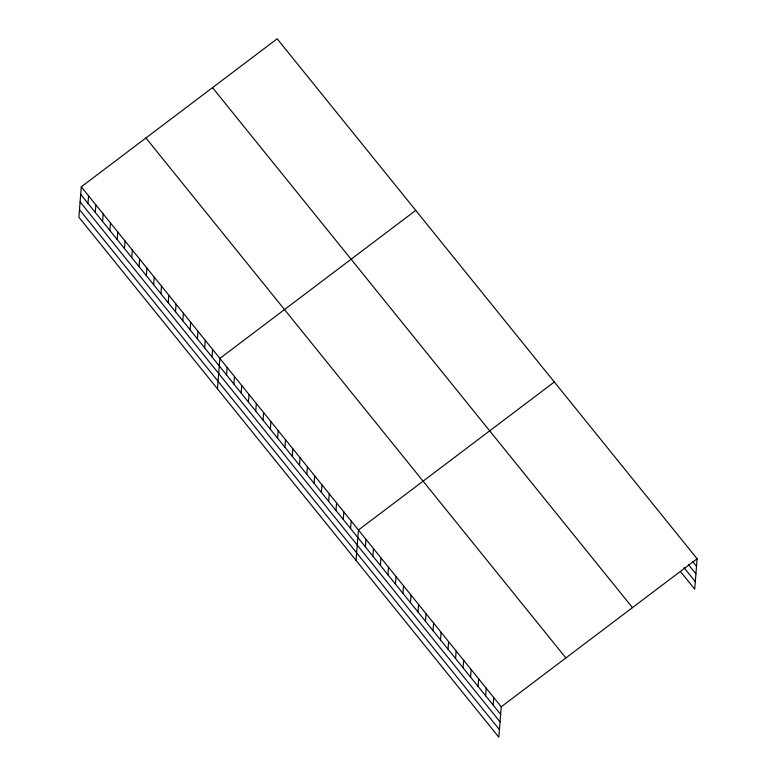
<?xml version="1.0" encoding="UTF-8"?>
<svg xmlns="http://www.w3.org/2000/svg" width="776" height="776" viewBox="0 0 776 776"><rect width="100%" height="100%" fill="white"/><g stroke="black" fill="none" stroke-linecap="round" stroke-linejoin="round"><path stroke-width="1.16" d="M81.286 186.822L78.89 217.222L498.842 737.2L501.228 706.8L81.286 186.822L277.158 38.8L697.11 558.778L694.714 589.178L680.436 571.505M87.989 203.39L88.58 195.853M95.283 212.42L95.875 204.883M102.578 221.461L103.169 213.914M109.872 230.491L110.464 222.945M117.166 239.522L117.758 231.976M124.461 248.553L125.052 241.006M131.745 257.584L132.347 250.037M139.04 266.614L139.641 259.068M146.334 275.645L146.936 268.098M153.629 284.676L154.22 277.129M160.923 293.706L161.515 286.16M168.217 302.737L168.809 295.19M175.512 311.768L176.103 304.221M182.806 320.798L183.398 313.252M190.101 329.829L190.692 322.282M197.395 338.86L197.987 331.313M204.689 347.89L205.281 340.344M211.984 356.921L212.576 349.384M217.474 388.815L219.87 358.415L415.742 210.393M226.573 374.983L227.164 367.446M233.867 384.013L234.459 376.476M241.152 393.054L241.753 385.507M248.446 402.084L249.047 394.538M255.74 411.115L256.342 403.568M263.035 420.146L263.627 412.599M270.329 429.176L270.921 421.63M277.624 438.207L278.215 430.661M284.918 447.238L285.51 439.691M292.212 456.269L292.804 448.722M299.507 465.299L300.099 457.753M306.801 474.33L307.393 466.783M314.096 483.361L314.687 475.814M321.39 492.391L321.982 484.845M328.685 501.422L329.276 493.875M335.979 510.453L336.571 502.906M343.273 519.483L343.865 511.937M350.558 528.514L351.159 520.977M356.058 560.408L358.454 530.008L554.326 381.986M365.37 546.857L365.962 539.31M372.887 556.159L373.479 548.613M380.405 565.462L380.997 557.915M387.913 574.764L388.514 567.227M395.43 584.076L396.022 576.529M402.948 593.378L403.539 585.832M410.455 602.68L411.057 595.134M417.973 611.983L418.565 604.446M425.49 621.295L426.082 613.748M433.008 630.597L433.6 623.05M440.516 639.899L441.117 632.353M448.033 649.202L448.625 641.665M455.551 658.514L456.142 650.967M463.059 667.816L463.66 660.269M470.576 677.118L471.168 669.581M478.094 686.43L478.685 678.884M485.611 695.732L486.203 688.186M493.119 705.035L493.72 697.488M501.228 706.8L697.11 558.778M692.755 561.669L696.508 566.325M688.399 564.559L695.917 573.862M684.034 567.683L695.306 581.641M212.527 87.649L632.469 607.627M145.927 137.973L565.869 657.951M80.694 194.359L500.636 714.337M80.103 201.905L500.045 721.884M79.492 209.675L499.434 729.653"/></g></svg>
